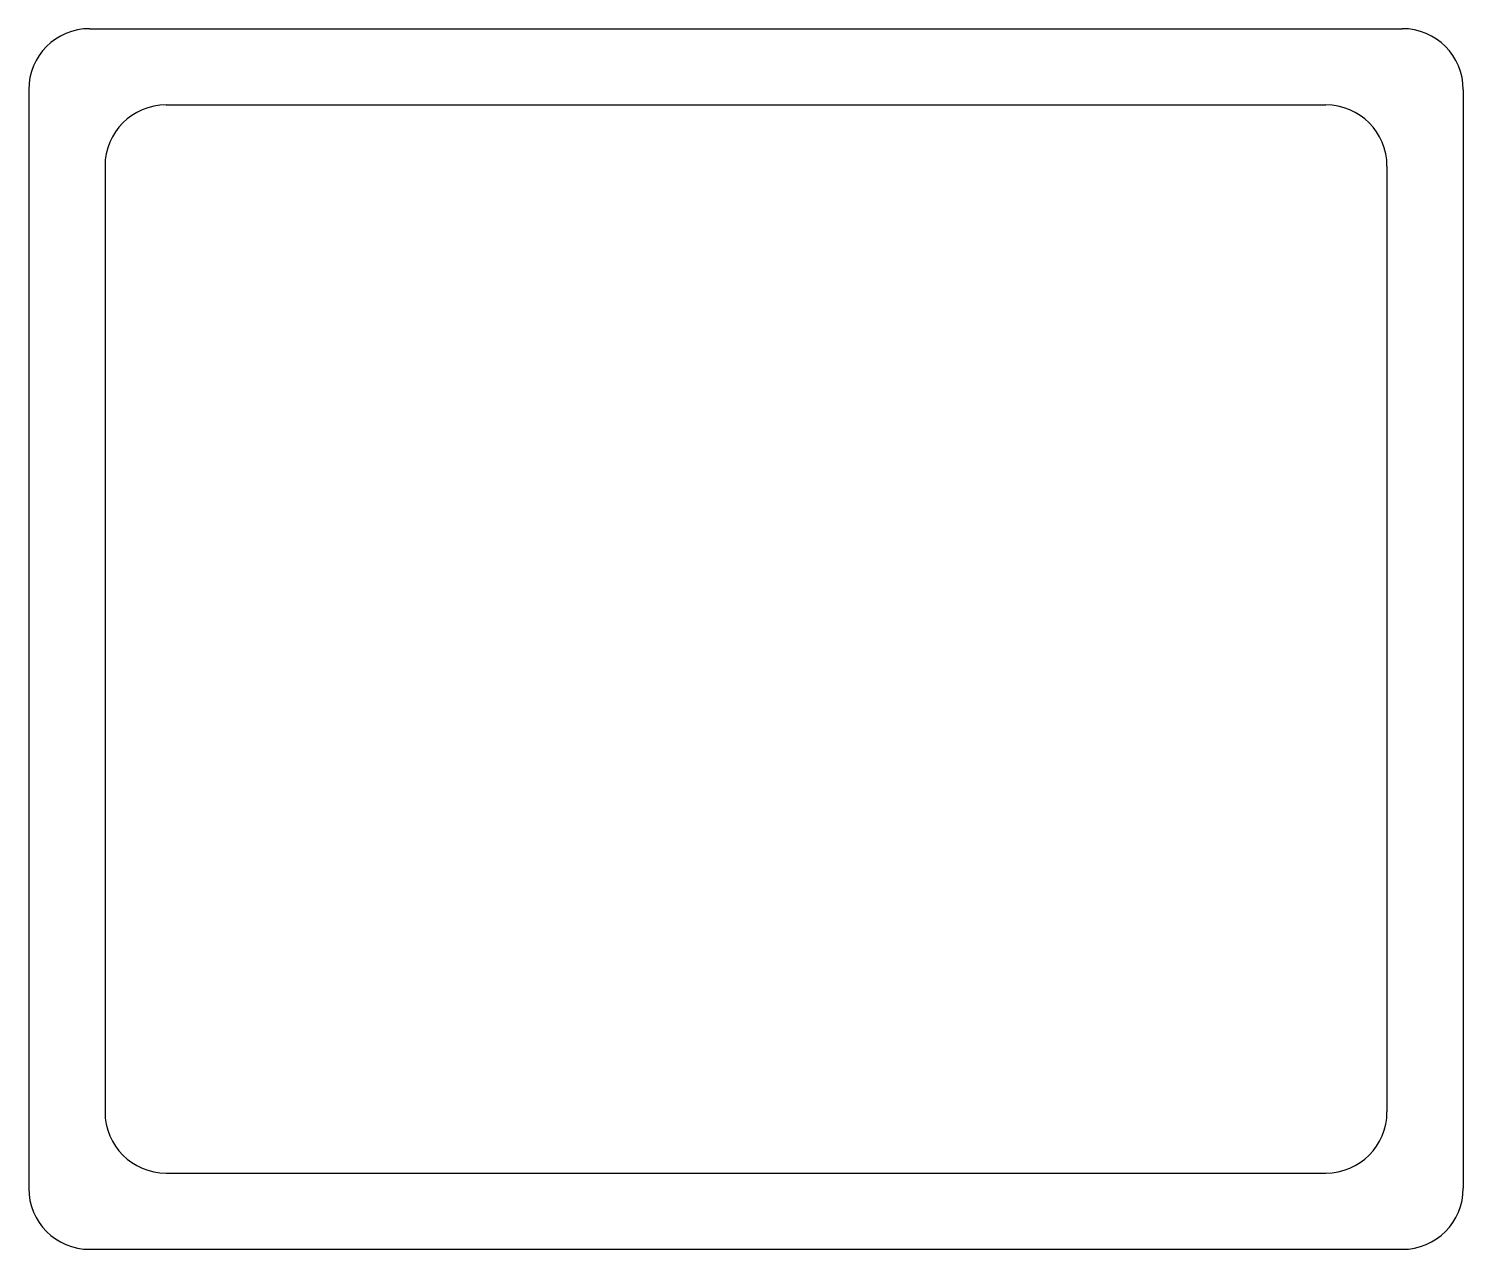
# Model space of a CAD drawing. Extents: x -23.5 to 23.5, y -20 to 20.
import ezdxf

# ---------------------------------------------------------------- set-up
doc = ezdxf.new("R2010")
doc.units = 0
doc.layers.add('View', color=7, linetype='CONTINUOUS')

msp = doc.modelspace()

# ---------------------------------------------------------------- linework, layer by layer
at = {"layer": 'View'}
for p, q in [((-21.5, 20), (21.5, 20)), ((-23.5, 18), (-23.5, -18)), ((23.5, 18), (23.5, -18)), ((-19, 17.5), (19, 17.5)), ((-21, 15.5), (-21, -15.5)), ((21, 15.5), (21, -15.5)), ((-19, -17.5), (19, -17.5)), ((-21.5, -20), (21.5, -20))]:
    msp.add_line(p, q, dxfattribs=at)
for centre, start, end in [((-21.5, 18), 90, 180), ((21.5, 18), 0.0002, 90), ((-19, 15.5), 90, 180), ((19, 15.5), 0.0004, 90), ((-19, -15.5), 180, -90), ((19, -15.5), -90, 0), ((-21.5, -18), 180, -90), ((21.5, -18), -90, 0)]:
    msp.add_arc(centre, 2, start, end, dxfattribs=at)

doc.saveas('drawing.dxf')
